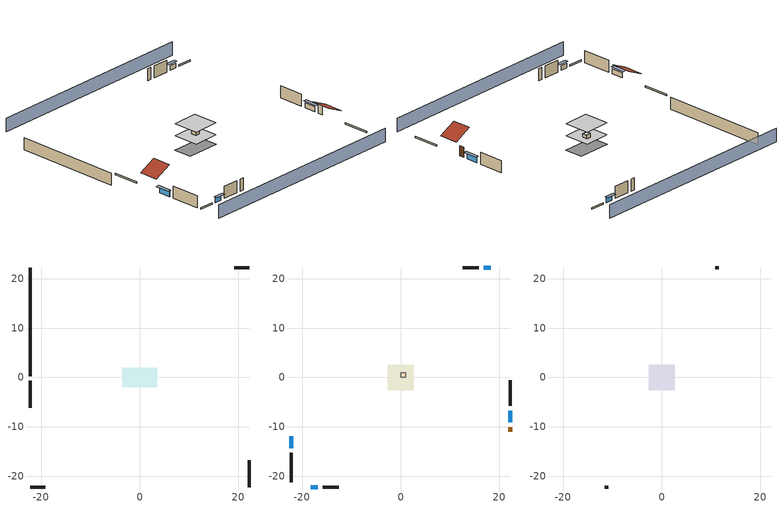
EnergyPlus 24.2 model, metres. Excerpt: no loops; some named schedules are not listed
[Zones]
basement - unconditioned
 floor foundation (Slab1 construction): -3.53,-1.96 -3.53,1.96 3.53,1.96 3.53,-1.96 z-2.13
 wall outside (RimJoist1 construction): -22.21,-0.68 -22.21,-6.14 z0.3:0.61
 wall outside (RimJoist2 construction): 22.21,22.21 19.19,22.21 z0.3:0.61
 wall outside (RimJoist3 construction): 22.21,-22.21 22.21,-16.75 z0.3:0.61
 wall outside (RimJoist4 construction): -22.21,-22.21 -19.19,-22.21 z0.3:0.61
 wall foundation (FoundationWall1 construction): -22.21,22.21 -22.21,0.25 z-2.13:0.3
conditioned space
 floor to basement - unconditioned (Floor1 construction): -2.63,-2.63 -2.63,2.63 2.63,2.63 2.63,-2.63 z0.3
 wall outside (AdiabaticWallConstruction 1): 22.21,-10.96 22.21,-10.05 z0.3:2.34
 wall outside (AdiabaticWallConstruction): -22.21,-11.93 -22.21,-14.35 / 22.21,-9.12 22.21,-6.7 z0.3:1.37; 18.26,22.21 16.79,22.21 / -18.26,-22.21 -16.79,-22.21 z0.3:1.28
 wall outside (Wall1 construction): -22.21,-15.28 -22.21,-21.28 z0.3:2.74
 wall outside (Wall2 construction): 15.87,22.21 12.53,22.21 z0.3:2.74
 wall outside (Wall3 construction): 22.21,-5.77 22.21,-0.53 z0.3:2.74
 wall outside (Wall4 construction): -15.87,-22.21 -12.53,-22.21 z0.3:2.74
 window (WindowConstruction): -22.21,-11.93 -22.21,-14.35 z0.3:1.37
 window (WindowConstruction 1): 18.26,22.21 16.8,22.21 z0.3:1.28
 window (WindowConstruction 2): 22.21,-9.12 22.21,-6.7 z0.3:1.37
 window (WindowConstruction 3): -18.26,-22.21 -16.8,-22.21 z0.3:1.28
 door (Door): 22.21,-10.96 22.21,-10.05 z0.3:2.34
furnace airloop ret air zone
 floor adiabatic (AdiabaticConst): 0,0 0,1 1,1 1,0 z0
 wall adiabatic (AdiabaticConst): 0,1 0,0 1,0 1,1 0,1 z0:1
 ceiling adiabatic (AdiabaticConst): 1,0 1,1 0,1 0,0 z1
attic - vented
 floor to conditioned space (Floor2 construction Reversed): -2.63,-2.63 -2.63,2.63 2.63,2.63 2.63,-2.63 z2.74
 wall outside (Wall5 construction): 11.6,22.21 10.82,22.21 z0.3:2.74
 wall outside (Wall6 construction): -11.6,-22.21 -10.82,-22.21 z0.3:2.74
 roof outside (Roof1 construction): -22.21,-11,2.74 -18.69,-11,4.5 -18.69,-7.07,4.5 -22.21,-7.07,2.74
 roof outside (Roof2 construction): 22.21,-11.89,2.74 18.69,-11.89,4.5 18.69,-15.82,4.5 22.21,-15.82,2.74
shading: 22.21,26.78 -22.21,26.78 / -22.21,-26.78 22.21,-26.78 z0:2.74; -22.21,-14.65 -22.21,-11.62 -22.82,-11.62 -22.82,-14.65 z1.68; 16.49,22.21 18.57,22.21 18.57,22.82 16.49,22.82 z1.58; 22.21,-6.39 22.21,-9.42 22.82,-9.42 22.82,-6.39 z1.68; -16.49,-22.21 -18.57,-22.21 -18.57,-22.82 -16.49,-22.82 z1.58
[Building]
Building 1: Terrain=Suburbs
[Site:Location]
Portland Intl Arpt_OR: Latitude {deg}=45.59; Longitude {deg}=-122.6; Time Zone {hr}=-8; Elevation {m}=33; Keep Site Location Information=Yes
[Site:GroundTemperature:Shallow]
10.2558, 8.96328, 8.85977, 9.47314, 11.9355, 14.3863, 16.5111, 17.8571, 17.9714, 16.8767, 14.8061, 12.4304
[Site:WaterMainsTemperature]
Calculation Method=Schedule; Temperature Schedule=mains temperature schedule
[Material] Roughness=Rough; Thermal Absorptance=0.9
Name | Thickness {m} | Conductivity {W/m-K} | Density {kg/m3} | Specific Heat {J/kg-K} | Solar Absorptance | Visible Absorptance
ceiling loosefill ins | 0.0846667 | 0.0480833 | 16.02 | 1046.75 | 0.7 | 0.7
ceiling stud and cavity | 0.1397 | 0.0920385 | 65.682 | 1177.47 | 0.7 | 0.7
concrete 4.0 in. | 0.1016 | 1.803125 | 2242.8 | 837.4 | 0.7 | 0.7
concrete 8.0 in. | 0.2032 | 1.803125 | 2242.8 | 837.4 | 0.7 | 0.7
door material | 0.04445 | 0.0612267 | 512.64 | 1214.23 | 0.7 | 0.7
floor covering | 0.0127 | 0.0433444 | 54.468 | 1339.84 | 0.6 | 0.6
floor stud and cavity | 0.1397 | 0.923637 | 92.3553 | 1139.71 | 0.7 | 0.7
furniture material basement - unconditioned 1; furniture material conditioned space 1 | 0.1524 | 0.115458 | 640.8 | 1214.23 | 0.6 | 0.6
gypsum board | 0.0127 | 0.160291 | 801 | 837.4 | 0.6 | 0.6
osb sheathing 0.5 in. | 0.0127 | 0.115458 | 512.64 | 1214.23 | 0.6 | 0.6
osb sheathing 0.5 in. 1 | 0.0127 | 0.115458 | 512.64 | 1214.23 | 0.7 | 0.7
osb sheathing 0.75 in. | 0.01905 | 0.115458 | 512.64 | 1214.23 | 0.7 | 0.7
rim joist stud and cavity | 0.0508 | 0.178688 | 50.32683 | 1063.81 | 0.6 | 0.6
roof rigid ins | 0.00281632 | 0.029427 | 32.04 | 1214.23 | 0.7 | 0.7
wall rigid ins | 0.512978 | 0.029427 | 32.04 | 1214.23 | 0.7 | 0.7
wall stud and cavity | 0.1397 | 0.550994 | 139.0536 | 1170.24 | 0.7 | 0.7
wall stud and cavity 1 | 0.1397 | 0.727959 | 139.0536 | 1170.24 | 0.6 | 0.6
wall stud and cavity 2 | 0.0889 | 0.380278 | 52.3479 | 1209.89 | 0.7 | 0.7
wall stud and cavity 3 | 0.0889 | 0.391764 | 83.0341 | 1211.67 | 0.7 | 0.7
wood shingles or shakes | 0.00635 | 0.162714 | 1121.4 | 1465.45 | 0.85 | 0.85
wood siding | 0.0254 | 0.102417 | 544.68 | 1172.36 | 0.85 | 0.85
wood siding 1; wood siding 2 | 0.0254 | 0.102417 | 544.68 | 1172.36 | 0.7 | 0.7
[Material:NoMass]
Adiabatic: Roughness=Rough; Thermal Resistance {m2-K/W}=176.1; Thermal Absorptance=0.9; Solar Absorptance=0.7; Visible Absorptance=0.7
[WindowMaterial:SimpleGlazingSystem]
WindowMaterial: U-Factor {W/m2-K}=2.15764; Solar Heat Gain Coefficient=0.44
[Construction]
AdiabaticConst: Adiabatic
AdiabaticWallConstruction: wood siding 1, wall rigid ins, wall stud and cavity 2, gypsum board
AdiabaticWallConstruction 1: wood siding 2, wall rigid ins, wall stud and cavity 2, gypsum board
Door: door material
Floor1 construction: floor stud and cavity, osb sheathing 0.75 in., floor covering
Floor2 construction Reversed: gypsum board, ceiling stud and cavity, ceiling loosefill ins
FoundationWall1 construction: concrete 8.0 in.
furniture construction basement - unconditioned 1: furniture material basement - unconditioned 1
furniture construction conditioned space 1: furniture material conditioned space 1
PartitionWallConstruction: gypsum board, wall stud and cavity 3, gypsum board
RimJoist1 construction; RimJoist2 construction; RimJoist3 construction; RimJoist4 construction: wood siding, rim joist stud and cavity
Roof1 construction; Roof2 construction: wood shingles or shakes, roof rigid ins, osb sheathing 0.5 in.
Slab1 construction: concrete 4.0 in.
Wall1 construction; Wall2 construction; Wall3 construction; Wall4 construction: wood siding, osb sheathing 0.5 in. 1, wall stud and cavity, gypsum board
Wall5 construction; Wall6 construction: wood siding, osb sheathing 0.5 in. 1, wall stud and cavity 1
WindowConstruction; WindowConstruction 1; WindowConstruction 2; WindowConstruction 3: WindowMaterial
[Zone] Multiplier=1
Name | Volume {m3} | Part of Total Floor Area
attic - vented | 10.8576 | Yes
basement - unconditioned; conditioned space | 67.5074 | Yes
furnace airloop ret air zone | 1 | No
[Space]
Name | Zone | Volume {m3} | Space Type
attic - vented 1 | attic - vented | 10.8576
basement - unconditioned 1 | basement - unconditioned | 67.5074
conditioned space 1 | conditioned space | 67.5074
furnace airloop ret air space | furnace airloop ret air zone |  | Plenum Space Type
[ZoneInfiltration:EffectiveLeakageArea]
infil attic - vented 1: Zone or Space=attic - vented 1; Schedule=Always On Discrete; Effective Air Leakage Area {cm2}=922.745; Stack Coefficient=8.18148e-05; Wind Coefficient=3.09855e-05
[ZoneMixing] Schedule=Always On Continuous; Design Flow Rate Calculation Method=Flow/Zone; Design Flow Rate {m3/s}=0
Name | Zone or Space | Source Zone or Space
whole house fan mix | attic - vented | conditioned space
furnace airloop_0 ZoneMixCondToDZ mix | basement - unconditioned | conditioned space
furnace airloop_0 ZoneMixDZToCond mix | conditioned space | basement - unconditioned
[SurfaceProperty:ExposedFoundationPerimeter]
Slab1: Exposed Perimeter Calculation Method=TotalExposedPerimeter; Total Exposed Perimeter {m}=21.96084
[InternalMass]
Name | Construction | Zone or ZoneList | Space or SpaceList | Surface Area {m2}
furniture mass basement - unconditioned 1 | furniture construction basement - unconditioned 1 | basement - unconditioned | basement - unconditioned 1 | 11.06636
furniture mass conditioned space 1 | furniture construction conditioned space 1 | conditioned space | conditioned space 1 | 11.07404
partition wall mass | PartitionWallConstruction | conditioned space | conditioned space 1 | 27.68511
[ElectricEquipment] Design Level Calculation Method=EquipmentLevel
Name | Zone or ZoneList or Space or SpaceList | Schedule | Design Level {W} | Fraction Latent | Fraction Radiant | Fraction Lost
freezer | basement - unconditioned 1 | freezer schedule | 194.914 | 0 | 0.6 | 0
fridge 1 | basement - unconditioned 1 | fridge schedule 1 | 90.9498 | 0 | 0.6 | 0
ceiling fan | conditioned space 1 | ceiling_fan | 18.4572 | 0 | 0.558 | 0
clothes dryer | conditioned space 1 | clothes_dryer | 1414.47 | 0.015 | 0.081 | 0.85
clothes washer | conditioned space 1 | clothes_washer | 108.198 | 0.03 | 0.162 | 0.7
cooking range | conditioned space 1 | cooking_range | 57.2109 | 0.16 | 0.384 | 0.2
fridge | conditioned space 1 | fridge schedule | 46.9578 | 0 | 0.6 | 0
mech vent bath fan 0 | conditioned space 1 | mech vent bath fan 0 schedule | 15 | 0 | 0 | 1
mech vent house fan | conditioned space 1 | mech vent house fan schedule | 0 | 0 | 0 | 1
mech vent house fan cfis | conditioned space 1 | mech vent house fan cfis schedule | 0 | 0 | 0 | 0
mech vent range fan 0 | conditioned space 1 | mech vent range fan 0 schedule | 30 | 0 | 0 | 1
misc permanent spa heater | conditioned space 1 | misc permanent spa heater schedule | 270.941 | 0 | 0 | 1
misc permanent spa pump | conditioned space 1 | misc permanent spa pump schedule | 283.338 | 0 | 0 | 1
misc plug loads | conditioned space 1 | plug_loads_other | 118.59 | 0.021 | 0.558 | 0.049
misc tv | conditioned space 1 | plug_loads_tv | 161.511 | 0 | 0.6 | 0
whole house fan | conditioned space 1 | Always On Discrete | 0 | 0 | 0 | 1
[OtherEquipment] Design Level Calculation Method=EquipmentLevel
Name | Fuel Type | Zone or ZoneList or Space or SpaceList | Schedule | Design Level {W} | Fraction Latent | Fraction Radiant | Fraction Lost
furnace airloop_0 RetCondToDZ; furnace airloop_0 SupCondToDZ; furnace airloop_0 SupSensLkToDZ; water heater sens | None | basement - unconditioned 1 | Always On Discrete | 0 | 0 | 0 | 0
furnace airloop_0 SupLatLkToDZ; water heater lat | None | basement - unconditioned 1 | Always On Discrete | 0 | 1 | 0 | 0
water heater energy adjustment1 | Electricity | basement - unconditioned 1 | Always On Discrete | 0.01 | 0 | 0 | 1
clothes dryer 1 | Electricity | conditioned space 1 | clothes_dryer | 0 | 0.015 | 0.081 | 0.85
cooking range 1 | NaturalGas | conditioned space 1 | cooking_range | 1676.69 | 0.16 | 0.384 | 0.2
furnace airloop_0 SupCondToLv; furnace airloop_0 SupSensLkToCond; mech vent house fan sensible load | None | conditioned space 1 | Always On Discrete | 0 | 0 | 0 | 0
furnace airloop_0 SupLatLkToCond; mech vent house fan latent load | None | conditioned space 1 | Always On Discrete | 0 | 1 | 0 | 0
general water use latent | None | conditioned space 1 | general water use schedule | 44.1266 | 1 | 0 | 0
general water use sensible | None | conditioned space 1 | general water use schedule | -43.4886 | 0 | 0.6 | 0
furnace airloop_0 RetCondToRP; furnace airloop_0 RetSensLkToRP | None | furnace airloop ret air space | Always On Discrete | 0 | 0 | 0 | 0
furnace airloop_0 RetLatLkToRP | None | furnace airloop ret air space | Always On Discrete | 0 | 1 | 0 | 0
[ZoneInfiltration:DesignFlowRate] Schedule=Always On Discrete
Name | Zone or ZoneList or Space or SpaceList | Design Flow Rate Calculation Method | Design Flow Rate {m3/s} | Air Changes per Hour {1/hr} | Constant Term Coefficient | Temperature Term Coefficient | Velocity Term Coefficient | Velocity Squared Term Coefficient
basement_unconditioned 1 duct leakage imbalance infil flow | basement - unconditioned 1 | Flow/Zone | 0
infil basement - unconditioned 1 | basement - unconditioned 1 | AirChanges/Hour |  | 0.1 | 1 | 0 | 0 | 0
infil flow; natural vent flow; whole house fan flow | conditioned space 1 | Flow/Zone | 0
[SurfaceProperty:IncidentSolarMultiplier] Incident Solar Multiplier=1; Incident Solar Multiplier Schedule=trans schedule winter=0.85 summer=0.7
Window1; Window2; Window3; Window4
[Lights]
interior lighting: Zone or ZoneList or Space or SpaceList=conditioned space 1; Schedule=lighting_interior; Design Level Calculation Method=LightingLevel; Lighting Level {W}=85.3324; Return Air Fraction=0; Fraction Radiant=0.6; Fraction Visible=0.2; Fraction Replaceable=1
[People]
occupants: Zone or ZoneList or Space or SpaceList=conditioned space 1; Number of People Schedule=occupants; Number of People Calculation Method=People; Number of People=2; Fraction Radiant=0.314171; Sensible Heat Fraction=0.56303; Activity Level Schedule=occupants activity schedule; Carbon Dioxide Generation Rate {m3/s-W}=0; Enable ASHRAE 55 Comfort Warnings=No; Mean Radiant Temperature Calculation Type=EnclosureAveraged
[SpaceList]
Plenum Space Type: furnace airloop ret air space
[AvailabilityManager:Scheduled]
furnace airloop Availability Manager: Schedule=Always On Discrete
[AirLoopHVAC:ReturnPlenum]
Air Loop HVAC Return Plenum 1: Zone=furnace airloop ret air zone
[Foundation:Kiva]
Foundation Kiva 1: Initial Indoor Air Temperature {C}=9.52053; Wall Height Above Grade {m}=0.3048; Wall Depth Below Slab {m}=0.2032
[Foundation:Kiva:Settings]
Soil Conductivity {W/m-K}=1.3848; Soil Density {kg/m3}=1842.3; Soil Specific Heat {J/kg-K}=418.7; Ground Solar Absorptivity=0.9; Ground Thermal Absorptivity=0.9; Ground Surface Roughness {m}=0.03; Far-Field Width {m}=40; Deep-Ground Boundary Condition=ZeroFlux; Deep-Ground Depth {m}=40; Minimum Cell Dimension {m}=0.2; Maximum Cell Growth Coefficient=3; Simulation Timestep=Timestep
[Exterior:Lights]
exterior lighting: Schedule=exterior lighting schedule; Design Level {W}=4.40712
[EnergyManagementSystem:GlobalVariable]
furnace_airloop_0_DuctImbalLkExhFanEquivCond
furnace_airloop_0_DuctImbalLkExhFanEquivDZ
furnace_airloop_0_DuctImbalLkSupFanEquivCond
furnace_airloop_0_DuctImbalLkSupFanEquivDZ
furnace_airloop_0_DZ_T
furnace_airloop_0_DZ_W
furnace_airloop_0_RetCondToDZ
furnace_airloop_0_RetCondToRP
furnace_airloop_0_RetLatLkToRP
furnace_airloop_0_RetSensLkToRP
furnace_airloop_0_SupCondToDZ
furnace_airloop_0_SupCondToLv
furnace_airloop_0_SupLatLkToCond
furnace_airloop_0_SupLatLkToDZ
furnace_airloop_0_SupSensLkToCond
furnace_airloop_0_SupSensLkToDZ
furnace_airloop_0_ZoneMixCondToDZ
furnace_airloop_0_ZoneMixDZToCond
furnace_airloop_AH_MFR
furnace_airloop_AH_Tout
furnace_airloop_AH_VFR
furnace_airloop_AH_Wout
furnace_airloop_Fan_RTF
furnace_airloop_RA_T
furnace_airloop_Ra_W
infil_program_Qfan
infil_program_Qinf
natural_vent_program_Qnv
natural_vent_program_Qwhf
[EnergyManagementSystem:Sensor]
Name | Output:Variable or Output:Meter Index Key | Output:Variable or Output:Meter
airflow_gain | infil flow | Infiltration Sensible Heat Gain Energy
airflow_gain_1 | natural vent flow | Infiltration Sensible Heat Gain Energy
airflow_gain_2 | whole house fan flow | Infiltration Sensible Heat Gain Energy
airflow_loss | infil flow | Infiltration Sensible Heat Loss Energy
airflow_loss_1 | natural vent flow | Infiltration Sensible Heat Loss Energy
airflow_loss_2 | whole house fan flow | Infiltration Sensible Heat Loss Energy
clg_load_cond |  | Cooling:EnergyTransfer:Zone:CONDITIONED SPACE
clg_load_duct |  | Cooling:EnergyTransfer:Zone:FURNACE AIRLOOP RET AIR ZONE
clg_sp_s; clg_sp_s_1 | cooling setpoint | Schedule Value
clothes_dryer_exhaust_0_sch_s | clothes_dryer | Schedule Value
cool_season | cooling season schedule | Schedule Value
ducts_conv | furnace airloop_0 RetCondToRP | Other Equipment Convective Heating Energy
ducts_conv_1 | furnace airloop_0 RetLatLkToRP | Other Equipment Convective Heating Energy
ducts_conv_2 | furnace airloop_0 RetSensLkToRP | Other Equipment Convective Heating Energy
ducts_conv_3 | furnace airloop_0 SupCondToLv | Other Equipment Convective Heating Energy
ducts_conv_4 | furnace airloop_0 SupLatLkToCond | Other Equipment Convective Heating Energy
ducts_conv_5 | furnace airloop_0 SupSensLkToCond | Other Equipment Convective Heating Energy
ducts_rad | furnace airloop_0 RetCondToRP | Other Equipment Radiant Heating Energy
ducts_rad_1 | furnace airloop_0 RetLatLkToRP | Other Equipment Radiant Heating Energy
ducts_rad_2 | furnace airloop_0 RetSensLkToRP | Other Equipment Radiant Heating Energy
ducts_rad_3 | furnace airloop_0 SupCondToLv | Other Equipment Radiant Heating Energy
ducts_rad_4 | furnace airloop_0 SupLatLkToCond | Other Equipment Radiant Heating Energy
ducts_rad_5 | furnace airloop_0 SupSensLkToCond | Other Equipment Radiant Heating Energy
fridge_tin_s_1 | basement - unconditioned | Zone Mean Air Temperature
furnace_airloop_0_DZ_T_s | basement - unconditioned | Zone Air Temperature
furnace_airloop_0_DZ_W_s | basement - unconditioned | Zone Mean Air Humidity Ratio
furnace_airloop_AH_MFR_s | Node 6 | System Node Mass Flow Rate
furnace_airloop_AH_Tout_s | Node 6 | System Node Temperature
furnace_airloop_AH_VFR_s | Node 6 | System Node Current Density Volume Flow Rate
furnace_airloop_AH_Wout_s | Node 6 | System Node Humidity Ratio
furnace_airloop_RA_T_s | Node 9 | System Node Temperature
furnace_airloop_Ra_W_s | Node 9 | System Node Humidity Ratio
htg_load_cond |  | Heating:EnergyTransfer:Zone:CONDITIONED SPACE
htg_load_duct |  | Heating:EnergyTransfer:Zone:FURNACE AIRLOOP RET AIR ZONE
htg_sp_s; htg_sp_s_1 | heating setpoint | Schedule Value
ig_ee_conv | ceiling fan | Electric Equipment Convective Heating Energy
ig_ee_conv_1 | clothes dryer | Electric Equipment Convective Heating Energy
ig_ee_conv_3 | cooking range | Electric Equipment Convective Heating Energy
ig_ee_conv_4 | fridge | Electric Equipment Convective Heating Energy
ig_ee_conv_5 | misc permanent spa heater | Electric Equipment Convective Heating Energy
ig_ee_conv_6 | misc permanent spa pump | Electric Equipment Convective Heating Energy
ig_ee_conv_7 | misc plug loads | Electric Equipment Convective Heating Energy
ig_ee_conv_8 | misc tv | Electric Equipment Convective Heating Energy
ig_ee_conv_9 | whole house fan | Electric Equipment Convective Heating Energy
ig_ee_rad | ceiling fan | Electric Equipment Radiant Heating Energy
ig_ee_rad_1 | clothes dryer | Electric Equipment Radiant Heating Energy
ig_ee_rad_3 | cooking range | Electric Equipment Radiant Heating Energy
ig_ee_rad_4 | fridge | Electric Equipment Radiant Heating Energy
ig_ee_rad_5 | misc permanent spa heater | Electric Equipment Radiant Heating Energy
ig_ee_rad_6 | misc permanent spa pump | Electric Equipment Radiant Heating Energy
ig_ee_rad_7 | misc plug loads | Electric Equipment Radiant Heating Energy
ig_ee_rad_8 | misc tv | Electric Equipment Radiant Heating Energy
ig_ee_rad_9 | whole house fan | Electric Equipment Radiant Heating Energy
ig_lgt_conv | interior lighting | Lights Convective Heating Energy
ig_lgt_rad | interior lighting | Lights Radiant Heating Energy
ig_lgt_vis | interior lighting | Lights Visible Radiation Heating Energy
ig_oe_conv | clothes dryer 1 | Other Equipment Convective Heating Energy
ig_oe_conv_1 | cooking range 1 | Other Equipment Convective Heating Energy
ig_oe_conv_2 | general water use latent | Other Equipment Convective Heating Energy
ig_oe_conv_3 | general water use sensible | Other Equipment Convective Heating Energy
ig_oe_rad | clothes dryer 1 | Other Equipment Radiant Heating Energy
ig_oe_rad_1 | cooking range 1 | Other Equipment Radiant Heating Energy
ig_oe_rad_2 | general water use latent | Other Equipment Radiant Heating Energy
ig_oe_rad_3 | general water use sensible | Other Equipment Radiant Heating Energy
ig_ppl_conv | occupants | People Convective Heating Energy
ig_ppl_rad | occupants | People Radiant Heating Energy
im_conv | furniture mass conditioned space 1 | Surface Inside Face Convection Heat Gain Energy
im_conv_1 | partition wall mass | Surface Inside Face Convection Heat Gain Energy
im_ig | furniture mass conditioned space 1 | Surface Inside Face Internal Gains Radiation Heat Gain Energy
im_ig_1 | partition wall mass | Surface Inside Face Internal Gains Radiation Heat Gain Energy
im_lgt | furniture mass conditioned space 1 | Surface Inside Face Lights Radiation Heat Gain Energy
im_lgt_1 | partition wall mass | Surface Inside Face Lights Radiation Heat Gain Energy
im_sol | furniture mass conditioned space 1 | Surface Inside Face Solar Radiation Heat Gain Energy
im_sol_1 | partition wall mass | Surface Inside Face Solar Radiation Heat Gain Energy
im_surf | furniture mass conditioned space 1 | Surface Inside Face Net Surface Thermal Radiation Heat Gain Energy
im_surf_1 | partition wall mass | Surface Inside Face Net Surface Thermal Radiation Heat Gain Energy
mech_vent_bath_fan_0_sch_s | mech vent bath fan 0 schedule | Schedule Value
mech_vent_range_fan_0_sch_s | mech vent range fan 0 schedule | Schedule Value
mv_conv | mech vent bath fan 0 | Electric Equipment Convective Heating Energy
mv_conv_1 | mech vent house fan | Electric Equipment Convective Heating Energy
mv_conv_2 | mech vent house fan cfis | Electric Equipment Convective Heating Energy
mv_conv_3 | mech vent range fan 0 | Electric Equipment Convective Heating Energy
mv_conv_4 | mech vent house fan latent load | Other Equipment Convective Heating Energy
mv_conv_5 | mech vent house fan sensible load | Other Equipment Convective Heating Energy
mv_rad | mech vent bath fan 0 | Electric Equipment Radiant Heating Energy
mv_rad_1 | mech vent house fan | Electric Equipment Radiant Heating Energy
mv_rad_2 | mech vent house fan cfis | Electric Equipment Radiant Heating Energy
mv_rad_3 | mech vent range fan 0 | Electric Equipment Radiant Heating Energy
mv_rad_4 | mech vent house fan latent load | Other Equipment Radiant Heating Energy
mv_rad_5 | mech vent house fan sensible load | Other Equipment Radiant Heating Energy
natural_vent_s | natural vent schedule | Schedule Value
out_pb_s |  | Site Outdoor Air Barometric Pressure
out_wt_s |  | Site Outdoor Air Humidity Ratio
site_vw_s |  | Site Wind Speed
ss_back_out | Window1 | Surface Window Shortwave from Zone Back Out Window Heat Transfer Rate
ss_back_out_1 | Window2 | Surface Window Shortwave from Zone Back Out Window Heat Transfer Rate
ss_back_out_2 | Window3 | Surface Window Shortwave from Zone Back Out Window Heat Transfer Rate
ss_back_out_3 | Window4 | Surface Window Shortwave from Zone Back Out Window Heat Transfer Rate
ss_conv | Door1 | Surface Inside Face Convection Heat Gain Energy
ss_conv_1 | Window1 | Surface Inside Face Convection Heat Gain Energy
ss_conv_2 | Window2 | Surface Inside Face Convection Heat Gain Energy
ss_conv_3 | Window3 | Surface Inside Face Convection Heat Gain Energy
ss_conv_4 | Window4 | Surface Inside Face Convection Heat Gain Energy
ss_ig | Door1 | Surface Inside Face Internal Gains Radiation Heat Gain Energy
ss_ig_1 | Window1 | Surface Inside Face Internal Gains Radiation Heat Gain Energy
ss_ig_2 | Window2 | Surface Inside Face Internal Gains Radiation Heat Gain Energy
ss_ig_3 | Window3 | Surface Inside Face Internal Gains Radiation Heat Gain Energy
ss_ig_4 | Window4 | Surface Inside Face Internal Gains Radiation Heat Gain Energy
ss_lgt | Door1 | Surface Inside Face Lights Radiation Heat Gain Energy
ss_sol | Door1 | Surface Inside Face Solar Radiation Heat Gain Energy
ss_surf | Door1 | Surface Inside Face Net Surface Thermal Radiation Heat Gain Energy
ss_surf_1 | Window1 | Surface Inside Face Net Surface Thermal Radiation Heat Gain Energy
ss_surf_2 | Window2 | Surface Inside Face Net Surface Thermal Radiation Heat Gain Energy
ss_surf_3 | Window3 | Surface Inside Face Net Surface Thermal Radiation Heat Gain Energy
ss_surf_4 | Window4 | Surface Inside Face Net Surface Thermal Radiation Heat Gain Energy
ss_trans_in | Window1 | Surface Window Transmitted Solar Radiation Rate
ss_trans_in_1 | Window2 | Surface Window Transmitted Solar Radiation Rate
ss_trans_in_2 | Window3 | Surface Window Transmitted Solar Radiation Rate
ss_trans_in_3 | Window4 | Surface Window Transmitted Solar Radiation Rate
ss_trans_out | Window1 | Surface Inside Face Initial Transmitted Diffuse Transmitted Out Window Solar Radiation Rate
ss_trans_out_1 | Window2 | Surface Inside Face Initial Transmitted Diffuse Transmitted Out Window Solar Radiation Rate
ss_trans_out_2 | Window3 | Surface Inside Face Initial Transmitted Diffuse Transmitted Out Window Solar Radiation Rate
ss_trans_out_3 | Window4 | Surface Inside Face Initial Transmitted Diffuse Transmitted Out Window Solar Radiation Rate
s_conv | Floor1 | Surface Inside Face Convection Heat Gain Energy
s_conv_1 | Floor2 | Surface Inside Face Convection Heat Gain Energy
s_conv_2 | Wall1 | Surface Inside Face Convection Heat Gain Energy
s_conv_3 | Wall2 | Surface Inside Face Convection Heat Gain Energy
s_conv_4 | Wall3 | Surface Inside Face Convection Heat Gain Energy
s_conv_5 | Wall4 | Surface Inside Face Convection Heat Gain Energy
s_ig | Floor1 | Surface Inside Face Internal Gains Radiation Heat Gain Energy
s_ig_1 | Floor2 | Surface Inside Face Internal Gains Radiation Heat Gain Energy
s_ig_2 | Wall1 | Surface Inside Face Internal Gains Radiation Heat Gain Energy
s_ig_3 | Wall2 | Surface Inside Face Internal Gains Radiation Heat Gain Energy
s_ig_4 | Wall3 | Surface Inside Face Internal Gains Radiation Heat Gain Energy
s_ig_5 | Wall4 | Surface Inside Face Internal Gains Radiation Heat Gain Energy
s_lgt | Floor1 | Surface Inside Face Lights Radiation Heat Gain Energy
s_lgt_1 | Floor2 | Surface Inside Face Lights Radiation Heat Gain Energy
s_lgt_2 | Wall1 | Surface Inside Face Lights Radiation Heat Gain Energy
s_lgt_3 | Wall2 | Surface Inside Face Lights Radiation Heat Gain Energy
s_lgt_4 | Wall3 | Surface Inside Face Lights Radiation Heat Gain Energy
s_lgt_5 | Wall4 | Surface Inside Face Lights Radiation Heat Gain Energy
s_sol | Floor1 | Surface Inside Face Solar Radiation Heat Gain Energy
